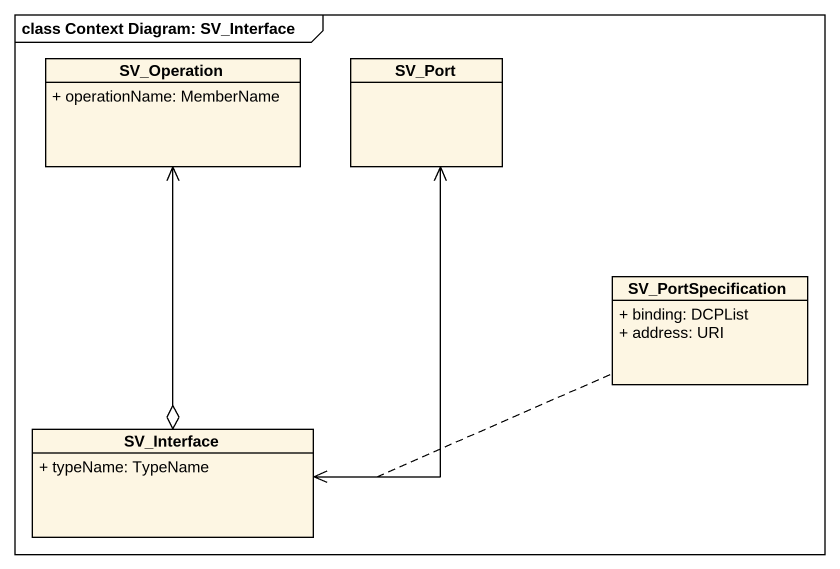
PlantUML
@startuml
mainframe class Context Diagram: SV_Interface
hide circle
hide empty members
skinparam classAttributeIconSize 0
class SV_Operation {
  + operationName: MemberName
}
class SV_Port
class SV_PortSpecification {
  + binding: DCPList
  + address: URI
}
class SV_Interface {
  + typeName: TypeName
}
SV_Interface o-up-> SV_Operation
SV_Interface <-up-> SV_Port
(SV_Interface, SV_Port) .. SV_PortSpecification
@enduml
